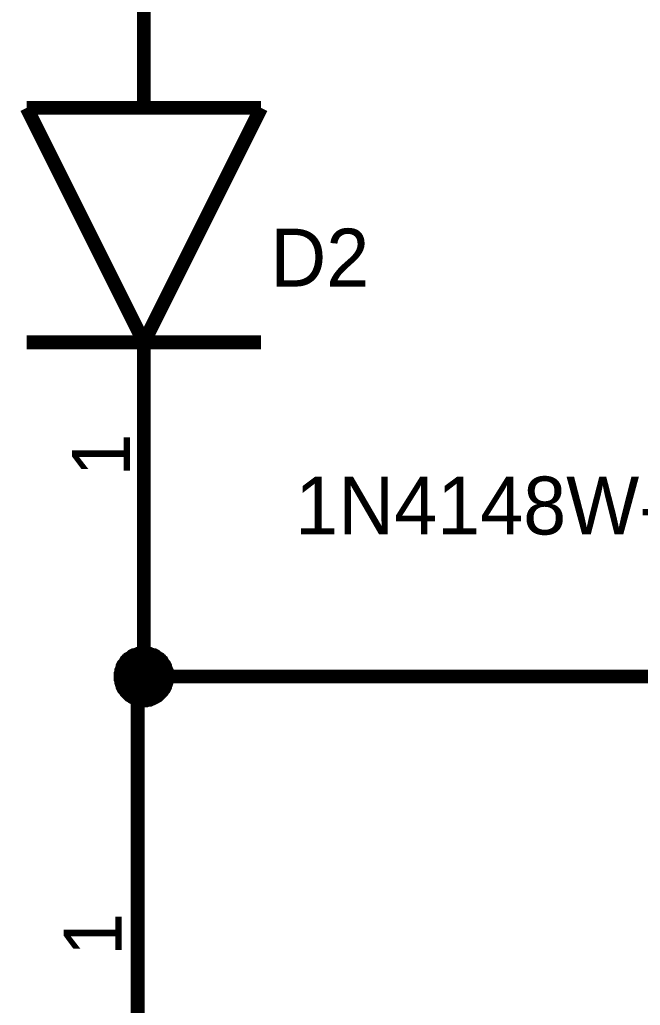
# Model space of a CAD drawing. Header units: millimetres. Extents: x 0 to 800, y 0 to 567.
# Drawn here: x 199.38 to 212.84, y 487.58 to 508.95 of the extents above; entities that cross this region are included whole.
import ezdxf

# ---------------------------------------------------------------- set-up
doc = ezdxf.new("R2010")
doc.units = ezdxf.units.MM
doc.layers.add('Sheet', color=255, linetype='Continuous')

msp = doc.modelspace()

# ---------------------------------------------------------------- linework, layer by layer
at = {"layer": 'Sheet'}
for points, const_width in [([(202.075, 507.041), (202.075, 512.114)], 0.3), ([(202.075, 507.041), (202.075, 507.802)], 0.3), ([(204.617, 507.041), (199.532, 507.041)], 0.3), ([(199.532, 507.041), (202.075, 501.956)], 0.3), ([(204.617, 507.041), (202.075, 501.956)], 0.3), ([(204.617, 501.956), (199.532, 501.956)], 0.3), ([(202.075, 501.956), (202.075, 496.872)], 0.3), ([(202.075, 501.956), (202.075, 501.195)], 0.3), ([(201.94, 491.731), (201.94, 494.71), (202.075, 494.71), (214.64, 494.71), (223.455, 494.71), (223.455, 499.168)], 0.3), ([(202.075, 496.872), (202.075, 494.71)], 0.3), ([(201.571, 494.71), (201.571, 494.733), (201.571, 494.766), (201.582, 494.789), (201.582, 494.811), (201.582, 494.834), (201.593, 494.856), (201.604, 494.89), (201.615, 494.912), (201.615, 494.934), (201.627, 494.957), (201.638, 494.968), (201.66, 494.99), (201.671, 495.013), (201.683, 495.035), (201.705, 495.046), (201.716, 495.069), (201.739, 495.08), (201.75, 495.102), (201.772, 495.114), (201.795, 495.125), (201.817, 495.147), (201.828, 495.158), (201.851, 495.17), (201.873, 495.17), (201.895, 495.181), (201.929, 495.192), (201.951, 495.203), (201.974, 495.203), (201.996, 495.203), (202.019, 495.214), (202.052, 495.214), (202.075, 495.214)], 0.3), ([(201.571, 494.71), (201.571, 494.733), (201.571, 494.766), (201.582, 494.789), (201.582, 494.811), (201.582, 494.834), (201.593, 494.856), (201.604, 494.89), (201.615, 494.912), (201.615, 494.934), (201.627, 494.957), (201.638, 494.968), (201.66, 494.99), (201.671, 495.013), (201.683, 495.035), (201.705, 495.046), (201.716, 495.069), (201.739, 495.08), (201.75, 495.102), (201.772, 495.114), (201.795, 495.125), (201.817, 495.147), (201.828, 495.158), (201.851, 495.17), (201.873, 495.17), (201.895, 495.181), (201.929, 495.192), (201.951, 495.203), (201.974, 495.203), (201.996, 495.203), (202.019, 495.214), (202.052, 495.214), (202.075, 495.214)], 0.3), ([(201.571, 494.71), (201.571, 494.733), (201.571, 494.766), (201.582, 494.789), (201.582, 494.811), (201.582, 494.834), (201.593, 494.856), (201.604, 494.89), (201.615, 494.912), (201.615, 494.934), (201.627, 494.957), (201.638, 494.968), (201.66, 494.99), (201.671, 495.013), (201.683, 495.035), (201.705, 495.046), (201.716, 495.069), (201.739, 495.08), (201.75, 495.102), (201.772, 495.114), (201.795, 495.125), (201.817, 495.147), (201.828, 495.158), (201.851, 495.17), (201.873, 495.17), (201.895, 495.181), (201.929, 495.192), (201.951, 495.203), (201.974, 495.203), (201.996, 495.203), (202.019, 495.214), (202.052, 495.214), (202.075, 495.214)], 0.3), ([(201.571, 494.71), (201.571, 494.733), (201.571, 494.766), (201.582, 494.789), (201.582, 494.811), (201.582, 494.834), (201.593, 494.856), (201.604, 494.89), (201.615, 494.912), (201.615, 494.934), (201.627, 494.957), (201.638, 494.968), (201.66, 494.99), (201.671, 495.013), (201.683, 495.035), (201.705, 495.046), (201.716, 495.069), (201.739, 495.08), (201.75, 495.102), (201.772, 495.114), (201.795, 495.125), (201.817, 495.147), (201.828, 495.158), (201.851, 495.17), (201.873, 495.17), (201.895, 495.181), (201.929, 495.192), (201.951, 495.203), (201.974, 495.203), (201.996, 495.203), (202.019, 495.214), (202.052, 495.214), (202.075, 495.214)], 0.3), ([(201.571, 494.71), (201.571, 494.733), (201.571, 494.766), (201.582, 494.789), (201.582, 494.811), (201.582, 494.834), (201.593, 494.856), (201.604, 494.89), (201.615, 494.912), (201.615, 494.934), (201.627, 494.957), (201.638, 494.968), (201.66, 494.99), (201.671, 495.013), (201.683, 495.035), (201.705, 495.046), (201.716, 495.069), (201.739, 495.08), (201.75, 495.102), (201.772, 495.114), (201.795, 495.125), (201.817, 495.147), (201.828, 495.158), (201.851, 495.17), (201.873, 495.17), (201.895, 495.181), (201.929, 495.192), (201.951, 495.203), (201.974, 495.203), (201.996, 495.203), (202.019, 495.214), (202.052, 495.214), (202.075, 495.214)], 0.0991), ([(201.571, 494.71), (201.571, 494.733), (201.571, 494.766), (201.582, 494.789), (201.582, 494.811), (201.582, 494.834), (201.593, 494.856), (201.604, 494.89), (201.615, 494.912), (201.615, 494.934), (201.627, 494.957), (201.638, 494.968), (201.66, 494.99), (201.671, 495.013), (201.683, 495.035), (201.705, 495.046), (201.716, 495.069), (201.739, 495.08), (201.75, 495.102), (201.772, 495.114), (201.795, 495.125), (201.817, 495.147), (201.828, 495.158), (201.851, 495.17), (201.873, 495.17), (201.895, 495.181), (201.929, 495.192), (201.951, 495.203), (201.974, 495.203), (201.996, 495.203), (202.019, 495.214), (202.052, 495.214), (202.075, 495.214)], 0.0991), ([(201.571, 494.71), (201.571, 494.733), (201.571, 494.766), (201.582, 494.789), (201.582, 494.811), (201.582, 494.834), (201.593, 494.856), (201.604, 494.89), (201.615, 494.912), (201.615, 494.934), (201.627, 494.957), (201.638, 494.968), (201.66, 494.99), (201.671, 495.013), (201.683, 495.035), (201.705, 495.046), (201.716, 495.069), (201.739, 495.08), (201.75, 495.102), (201.772, 495.114), (201.795, 495.125), (201.817, 495.147), (201.828, 495.158), (201.851, 495.17), (201.873, 495.17), (201.895, 495.181), (201.929, 495.192), (201.951, 495.203), (201.974, 495.203), (201.996, 495.203), (202.019, 495.214), (202.052, 495.214), (202.075, 495.214)], 0.0991), ([(201.571, 494.71), (201.571, 494.733), (201.571, 494.766), (201.582, 494.789), (201.582, 494.811), (201.582, 494.834), (201.593, 494.856), (201.604, 494.89), (201.615, 494.912), (201.615, 494.934), (201.627, 494.957), (201.638, 494.968), (201.66, 494.99), (201.671, 495.013), (201.683, 495.035), (201.705, 495.046), (201.716, 495.069), (201.739, 495.08), (201.75, 495.102), (201.772, 495.114), (201.795, 495.125), (201.817, 495.147), (201.828, 495.158), (201.851, 495.17), (201.873, 495.17), (201.895, 495.181), (201.929, 495.192), (201.951, 495.203), (201.974, 495.203), (201.996, 495.203), (202.019, 495.214), (202.052, 495.214), (202.075, 495.214)], 0.0991), ([(202.075, 495.214), (202.075, 495.214)], 0.3), ([(202.075, 495.214), (202.097, 495.214), (202.131, 495.214), (202.153, 495.203), (202.175, 495.203), (202.198, 495.203), (202.22, 495.192), (202.254, 495.181), (202.276, 495.17), (202.299, 495.17), (202.321, 495.158), (202.332, 495.147), (202.355, 495.125), (202.377, 495.114), (202.399, 495.102), (202.411, 495.08), (202.433, 495.069), (202.444, 495.046), (202.467, 495.035), (202.478, 495.013), (202.489, 494.99), (202.511, 494.968), (202.523, 494.957), (202.534, 494.934), (202.534, 494.912), (202.545, 494.89), (202.556, 494.856), (202.567, 494.834), (202.567, 494.811), (202.567, 494.789), (202.579, 494.766), (202.579, 494.733), (202.579, 494.71)], 0.3), ([(202.075, 495.214), (202.075, 495.214)], 0.3), ([(202.075, 495.214), (202.097, 495.214), (202.131, 495.214), (202.153, 495.203), (202.175, 495.203), (202.198, 495.203), (202.22, 495.192), (202.254, 495.181), (202.276, 495.17), (202.299, 495.17), (202.321, 495.158), (202.332, 495.147), (202.355, 495.125), (202.377, 495.114), (202.399, 495.102), (202.411, 495.08), (202.433, 495.069), (202.444, 495.046), (202.467, 495.035), (202.478, 495.013), (202.489, 494.99), (202.511, 494.968), (202.523, 494.957), (202.534, 494.934), (202.534, 494.912), (202.545, 494.89), (202.556, 494.856), (202.567, 494.834), (202.567, 494.811), (202.567, 494.789), (202.579, 494.766), (202.579, 494.733), (202.579, 494.71)], 0.3), ([(202.075, 495.214), (202.075, 495.214)], 0.3), ([(202.075, 495.214), (202.097, 495.214), (202.131, 495.214), (202.153, 495.203), (202.175, 495.203), (202.198, 495.203), (202.22, 495.192), (202.254, 495.181), (202.276, 495.17), (202.299, 495.17), (202.321, 495.158), (202.332, 495.147), (202.355, 495.125), (202.377, 495.114), (202.399, 495.102), (202.411, 495.08), (202.433, 495.069), (202.444, 495.046), (202.467, 495.035), (202.478, 495.013), (202.489, 494.99), (202.511, 494.968), (202.523, 494.957), (202.534, 494.934), (202.534, 494.912), (202.545, 494.89), (202.556, 494.856), (202.567, 494.834), (202.567, 494.811), (202.567, 494.789), (202.579, 494.766), (202.579, 494.733), (202.579, 494.71)], 0.3), ([(202.075, 495.214), (202.075, 495.214)], 0.3), ([(202.075, 495.214), (202.097, 495.214), (202.131, 495.214), (202.153, 495.203), (202.175, 495.203), (202.198, 495.203), (202.22, 495.192), (202.254, 495.181), (202.276, 495.17), (202.299, 495.17), (202.321, 495.158), (202.332, 495.147), (202.355, 495.125), (202.377, 495.114), (202.399, 495.102), (202.411, 495.08), (202.433, 495.069), (202.444, 495.046), (202.467, 495.035), (202.478, 495.013), (202.489, 494.99), (202.511, 494.968), (202.523, 494.957), (202.534, 494.934), (202.534, 494.912), (202.545, 494.89), (202.556, 494.856), (202.567, 494.834), (202.567, 494.811), (202.567, 494.789), (202.579, 494.766), (202.579, 494.733), (202.579, 494.71)], 0.3), ([(202.075, 495.214), (202.075, 495.214)], 0.0991), ([(202.075, 495.214), (202.097, 495.214), (202.131, 495.214), (202.153, 495.203), (202.175, 495.203), (202.198, 495.203), (202.22, 495.192), (202.254, 495.181), (202.276, 495.17), (202.299, 495.17), (202.321, 495.158), (202.332, 495.147), (202.355, 495.125), (202.377, 495.114), (202.399, 495.102), (202.411, 495.08), (202.433, 495.069), (202.444, 495.046), (202.467, 495.035), (202.478, 495.013), (202.489, 494.99), (202.511, 494.968), (202.523, 494.957), (202.534, 494.934), (202.534, 494.912), (202.545, 494.89), (202.556, 494.856), (202.567, 494.834), (202.567, 494.811), (202.567, 494.789), (202.579, 494.766), (202.579, 494.733), (202.579, 494.71)], 0.0991), ([(202.075, 495.214), (202.075, 495.214)], 0.0991), ([(202.075, 495.214), (202.097, 495.214), (202.131, 495.214), (202.153, 495.203), (202.175, 495.203), (202.198, 495.203), (202.22, 495.192), (202.254, 495.181), (202.276, 495.17), (202.299, 495.17), (202.321, 495.158), (202.332, 495.147), (202.355, 495.125), (202.377, 495.114), (202.399, 495.102), (202.411, 495.08), (202.433, 495.069), (202.444, 495.046), (202.467, 495.035), (202.478, 495.013), (202.489, 494.99), (202.511, 494.968), (202.523, 494.957), (202.534, 494.934), (202.534, 494.912), (202.545, 494.89), (202.556, 494.856), (202.567, 494.834), (202.567, 494.811), (202.567, 494.789), (202.579, 494.766), (202.579, 494.733), (202.579, 494.71)], 0.0991), ([(202.075, 495.214), (202.075, 495.214)], 0.0991), ([(202.075, 495.214), (202.097, 495.214), (202.131, 495.214), (202.153, 495.203), (202.175, 495.203), (202.198, 495.203), (202.22, 495.192), (202.254, 495.181), (202.276, 495.17), (202.299, 495.17), (202.321, 495.158), (202.332, 495.147), (202.355, 495.125), (202.377, 495.114), (202.399, 495.102), (202.411, 495.08), (202.433, 495.069), (202.444, 495.046), (202.467, 495.035), (202.478, 495.013), (202.489, 494.99), (202.511, 494.968), (202.523, 494.957), (202.534, 494.934), (202.534, 494.912), (202.545, 494.89), (202.556, 494.856), (202.567, 494.834), (202.567, 494.811), (202.567, 494.789), (202.579, 494.766), (202.579, 494.733), (202.579, 494.71)], 0.0991), ([(202.075, 495.214), (202.075, 495.214)], 0.0991), ([(202.075, 495.214), (202.097, 495.214), (202.131, 495.214), (202.153, 495.203), (202.175, 495.203), (202.198, 495.203), (202.22, 495.192), (202.254, 495.181), (202.276, 495.17), (202.299, 495.17), (202.321, 495.158), (202.332, 495.147), (202.355, 495.125), (202.377, 495.114), (202.399, 495.102), (202.411, 495.08), (202.433, 495.069), (202.444, 495.046), (202.467, 495.035), (202.478, 495.013), (202.489, 494.99), (202.511, 494.968), (202.523, 494.957), (202.534, 494.934), (202.534, 494.912), (202.545, 494.89), (202.556, 494.856), (202.567, 494.834), (202.567, 494.811), (202.567, 494.789), (202.579, 494.766), (202.579, 494.733), (202.579, 494.71)], 0.0991), ([(202.075, 494.195), (202.052, 494.195), (202.019, 494.195), (201.996, 494.206), (201.974, 494.206), (201.951, 494.206), (201.929, 494.218), (201.895, 494.229), (201.873, 494.24), (201.851, 494.251), (201.828, 494.262), (201.817, 494.274), (201.795, 494.285), (201.772, 494.296), (201.75, 494.318), (201.739, 494.33), (201.716, 494.352), (201.705, 494.363), (201.683, 494.386), (201.671, 494.408), (201.66, 494.419), (201.638, 494.442), (201.627, 494.464), (201.615, 494.486), (201.615, 494.509), (201.604, 494.531), (201.593, 494.554), (201.582, 494.587), (201.582, 494.61), (201.582, 494.632), (201.571, 494.654), (201.571, 494.688), (201.571, 494.71)], 0.3), ([(201.571, 494.71), (201.571, 494.71)], 0.3), ([(202.075, 494.195), (202.052, 494.195), (202.019, 494.195), (201.996, 494.206), (201.974, 494.206), (201.951, 494.206), (201.929, 494.218), (201.895, 494.229), (201.873, 494.24), (201.851, 494.251), (201.828, 494.262), (201.817, 494.274), (201.795, 494.285), (201.772, 494.296), (201.75, 494.318), (201.739, 494.33), (201.716, 494.352), (201.705, 494.363), (201.683, 494.386), (201.671, 494.408), (201.66, 494.419), (201.638, 494.442), (201.627, 494.464), (201.615, 494.486), (201.615, 494.509), (201.604, 494.531), (201.593, 494.554), (201.582, 494.587), (201.582, 494.61), (201.582, 494.632), (201.571, 494.654), (201.571, 494.688), (201.571, 494.71)], 0.3), ([(201.571, 494.71), (201.571, 494.71)], 0.3), ([(202.075, 494.195), (202.052, 494.195), (202.019, 494.195), (201.996, 494.206), (201.974, 494.206), (201.951, 494.206), (201.929, 494.218), (201.895, 494.229), (201.873, 494.24), (201.851, 494.251), (201.828, 494.262), (201.817, 494.274), (201.795, 494.285), (201.772, 494.296), (201.75, 494.318), (201.739, 494.33), (201.716, 494.352), (201.705, 494.363), (201.683, 494.386), (201.671, 494.408), (201.66, 494.419), (201.638, 494.442), (201.627, 494.464), (201.615, 494.486), (201.615, 494.509), (201.604, 494.531), (201.593, 494.554), (201.582, 494.587), (201.582, 494.61), (201.582, 494.632), (201.571, 494.654), (201.571, 494.688), (201.571, 494.71)], 0.3), ([(201.571, 494.71), (201.571, 494.71)], 0.3), ([(202.075, 494.195), (202.052, 494.195), (202.019, 494.195), (201.996, 494.206), (201.974, 494.206), (201.951, 494.206), (201.929, 494.218), (201.895, 494.229), (201.873, 494.24), (201.851, 494.251), (201.828, 494.262), (201.817, 494.274), (201.795, 494.285), (201.772, 494.296), (201.75, 494.318), (201.739, 494.33), (201.716, 494.352), (201.705, 494.363), (201.683, 494.386), (201.671, 494.408), (201.66, 494.419), (201.638, 494.442), (201.627, 494.464), (201.615, 494.486), (201.615, 494.509), (201.604, 494.531), (201.593, 494.554), (201.582, 494.587), (201.582, 494.61), (201.582, 494.632), (201.571, 494.654), (201.571, 494.688), (201.571, 494.71)], 0.3), ([(201.571, 494.71), (201.571, 494.71)], 0.3), ([(202.075, 494.195), (202.052, 494.195), (202.019, 494.195), (201.996, 494.206), (201.974, 494.206), (201.951, 494.206), (201.929, 494.218), (201.895, 494.229), (201.873, 494.24), (201.851, 494.251), (201.828, 494.262), (201.817, 494.274), (201.795, 494.285), (201.772, 494.296), (201.75, 494.318), (201.739, 494.33), (201.716, 494.352), (201.705, 494.363), (201.683, 494.386), (201.671, 494.408), (201.66, 494.419), (201.638, 494.442), (201.627, 494.464), (201.615, 494.486), (201.615, 494.509), (201.604, 494.531), (201.593, 494.554), (201.582, 494.587), (201.582, 494.61), (201.582, 494.632), (201.571, 494.654), (201.571, 494.688), (201.571, 494.71)], 0.0991), ([(201.571, 494.71), (201.571, 494.71)], 0.0991), ([(202.075, 494.195), (202.052, 494.195), (202.019, 494.195), (201.996, 494.206), (201.974, 494.206), (201.951, 494.206), (201.929, 494.218), (201.895, 494.229), (201.873, 494.24), (201.851, 494.251), (201.828, 494.262), (201.817, 494.274), (201.795, 494.285), (201.772, 494.296), (201.75, 494.318), (201.739, 494.33), (201.716, 494.352), (201.705, 494.363), (201.683, 494.386), (201.671, 494.408), (201.66, 494.419), (201.638, 494.442), (201.627, 494.464), (201.615, 494.486), (201.615, 494.509), (201.604, 494.531), (201.593, 494.554), (201.582, 494.587), (201.582, 494.61), (201.582, 494.632), (201.571, 494.654), (201.571, 494.688), (201.571, 494.71)], 0.0991), ([(201.571, 494.71), (201.571, 494.71)], 0.0991), ([(202.075, 494.195), (202.052, 494.195), (202.019, 494.195), (201.996, 494.206), (201.974, 494.206), (201.951, 494.206), (201.929, 494.218), (201.895, 494.229), (201.873, 494.24), (201.851, 494.251), (201.828, 494.262), (201.817, 494.274), (201.795, 494.285), (201.772, 494.296), (201.75, 494.318), (201.739, 494.33), (201.716, 494.352), (201.705, 494.363), (201.683, 494.386), (201.671, 494.408), (201.66, 494.419), (201.638, 494.442), (201.627, 494.464), (201.615, 494.486), (201.615, 494.509), (201.604, 494.531), (201.593, 494.554), (201.582, 494.587), (201.582, 494.61), (201.582, 494.632), (201.571, 494.654), (201.571, 494.688), (201.571, 494.71)], 0.0991), ([(201.571, 494.71), (201.571, 494.71)], 0.0991), ([(202.075, 494.195), (202.052, 494.195), (202.019, 494.195), (201.996, 494.206), (201.974, 494.206), (201.951, 494.206), (201.929, 494.218), (201.895, 494.229), (201.873, 494.24), (201.851, 494.251), (201.828, 494.262), (201.817, 494.274), (201.795, 494.285), (201.772, 494.296), (201.75, 494.318), (201.739, 494.33), (201.716, 494.352), (201.705, 494.363), (201.683, 494.386), (201.671, 494.408), (201.66, 494.419), (201.638, 494.442), (201.627, 494.464), (201.615, 494.486), (201.615, 494.509), (201.604, 494.531), (201.593, 494.554), (201.582, 494.587), (201.582, 494.61), (201.582, 494.632), (201.571, 494.654), (201.571, 494.688), (201.571, 494.71)], 0.0991), ([(201.571, 494.71), (201.571, 494.71)], 0.0991), ([(202.579, 494.71), (202.579, 494.688), (202.579, 494.654), (202.567, 494.632), (202.567, 494.61), (202.567, 494.587), (202.556, 494.554), (202.545, 494.531), (202.534, 494.509), (202.534, 494.486), (202.523, 494.464), (202.511, 494.442), (202.489, 494.419), (202.478, 494.408), (202.467, 494.386), (202.444, 494.363), (202.433, 494.352), (202.411, 494.33), (202.399, 494.318), (202.377, 494.296), (202.355, 494.285), (202.332, 494.274), (202.321, 494.262), (202.299, 494.251), (202.276, 494.24), (202.254, 494.229), (202.22, 494.218), (202.198, 494.206), (202.175, 494.206), (202.153, 494.206), (202.131, 494.195), (202.097, 494.195), (202.075, 494.195)], 0.3), ([(202.579, 494.71), (202.579, 494.688), (202.579, 494.654), (202.567, 494.632), (202.567, 494.61), (202.567, 494.587), (202.556, 494.554), (202.545, 494.531), (202.534, 494.509), (202.534, 494.486), (202.523, 494.464), (202.511, 494.442), (202.489, 494.419), (202.478, 494.408), (202.467, 494.386), (202.444, 494.363), (202.433, 494.352), (202.411, 494.33), (202.399, 494.318), (202.377, 494.296), (202.355, 494.285), (202.332, 494.274), (202.321, 494.262), (202.299, 494.251), (202.276, 494.24), (202.254, 494.229), (202.22, 494.218), (202.198, 494.206), (202.175, 494.206), (202.153, 494.206), (202.131, 494.195), (202.097, 494.195), (202.075, 494.195)], 0.3), ([(202.579, 494.71), (202.579, 494.688), (202.579, 494.654), (202.567, 494.632), (202.567, 494.61), (202.567, 494.587), (202.556, 494.554), (202.545, 494.531), (202.534, 494.509), (202.534, 494.486), (202.523, 494.464), (202.511, 494.442), (202.489, 494.419), (202.478, 494.408), (202.467, 494.386), (202.444, 494.363), (202.433, 494.352), (202.411, 494.33), (202.399, 494.318), (202.377, 494.296), (202.355, 494.285), (202.332, 494.274), (202.321, 494.262), (202.299, 494.251), (202.276, 494.24), (202.254, 494.229), (202.22, 494.218), (202.198, 494.206), (202.175, 494.206), (202.153, 494.206), (202.131, 494.195), (202.097, 494.195), (202.075, 494.195)], 0.3), ([(202.579, 494.71), (202.579, 494.688), (202.579, 494.654), (202.567, 494.632), (202.567, 494.61), (202.567, 494.587), (202.556, 494.554), (202.545, 494.531), (202.534, 494.509), (202.534, 494.486), (202.523, 494.464), (202.511, 494.442), (202.489, 494.419), (202.478, 494.408), (202.467, 494.386), (202.444, 494.363), (202.433, 494.352), (202.411, 494.33), (202.399, 494.318), (202.377, 494.296), (202.355, 494.285), (202.332, 494.274), (202.321, 494.262), (202.299, 494.251), (202.276, 494.24), (202.254, 494.229), (202.22, 494.218), (202.198, 494.206), (202.175, 494.206), (202.153, 494.206), (202.131, 494.195), (202.097, 494.195), (202.075, 494.195)], 0.3), ([(202.579, 494.71), (202.579, 494.688), (202.579, 494.654), (202.567, 494.632), (202.567, 494.61), (202.567, 494.587), (202.556, 494.554), (202.545, 494.531), (202.534, 494.509), (202.534, 494.486), (202.523, 494.464), (202.511, 494.442), (202.489, 494.419), (202.478, 494.408), (202.467, 494.386), (202.444, 494.363), (202.433, 494.352), (202.411, 494.33), (202.399, 494.318), (202.377, 494.296), (202.355, 494.285), (202.332, 494.274), (202.321, 494.262), (202.299, 494.251), (202.276, 494.24), (202.254, 494.229), (202.22, 494.218), (202.198, 494.206), (202.175, 494.206), (202.153, 494.206), (202.131, 494.195), (202.097, 494.195), (202.075, 494.195)], 0.0991), ([(202.579, 494.71), (202.579, 494.688), (202.579, 494.654), (202.567, 494.632), (202.567, 494.61), (202.567, 494.587), (202.556, 494.554), (202.545, 494.531), (202.534, 494.509), (202.534, 494.486), (202.523, 494.464), (202.511, 494.442), (202.489, 494.419), (202.478, 494.408), (202.467, 494.386), (202.444, 494.363), (202.433, 494.352), (202.411, 494.33), (202.399, 494.318), (202.377, 494.296), (202.355, 494.285), (202.332, 494.274), (202.321, 494.262), (202.299, 494.251), (202.276, 494.24), (202.254, 494.229), (202.22, 494.218), (202.198, 494.206), (202.175, 494.206), (202.153, 494.206), (202.131, 494.195), (202.097, 494.195), (202.075, 494.195)], 0.0991), ([(202.579, 494.71), (202.579, 494.688), (202.579, 494.654), (202.567, 494.632), (202.567, 494.61), (202.567, 494.587), (202.556, 494.554), (202.545, 494.531), (202.534, 494.509), (202.534, 494.486), (202.523, 494.464), (202.511, 494.442), (202.489, 494.419), (202.478, 494.408), (202.467, 494.386), (202.444, 494.363), (202.433, 494.352), (202.411, 494.33), (202.399, 494.318), (202.377, 494.296), (202.355, 494.285), (202.332, 494.274), (202.321, 494.262), (202.299, 494.251), (202.276, 494.24), (202.254, 494.229), (202.22, 494.218), (202.198, 494.206), (202.175, 494.206), (202.153, 494.206), (202.131, 494.195), (202.097, 494.195), (202.075, 494.195)], 0.0991), ([(202.579, 494.71), (202.579, 494.688), (202.579, 494.654), (202.567, 494.632), (202.567, 494.61), (202.567, 494.587), (202.556, 494.554), (202.545, 494.531), (202.534, 494.509), (202.534, 494.486), (202.523, 494.464), (202.511, 494.442), (202.489, 494.419), (202.478, 494.408), (202.467, 494.386), (202.444, 494.363), (202.433, 494.352), (202.411, 494.33), (202.399, 494.318), (202.377, 494.296), (202.355, 494.285), (202.332, 494.274), (202.321, 494.262), (202.299, 494.251), (202.276, 494.24), (202.254, 494.229), (202.22, 494.218), (202.198, 494.206), (202.175, 494.206), (202.153, 494.206), (202.131, 494.195), (202.097, 494.195), (202.075, 494.195)], 0.0991), ([(202.579, 494.71), (202.579, 494.71), (202.579, 494.71), (202.579, 494.71), (202.579, 494.71), (202.579, 494.71), (202.579, 494.71), (202.579, 494.71), (202.579, 494.71), (202.579, 494.71), (202.579, 494.71), (202.579, 494.71), (202.579, 494.71), (202.579, 494.71), (202.579, 494.71), (202.579, 494.71), (202.579, 494.71), (202.579, 494.71), (202.579, 494.71), (202.579, 494.71), (202.579, 494.71), (202.579, 494.71), (202.579, 494.71), (202.579, 494.71), (202.579, 494.71), (202.579, 494.71), (202.579, 494.71), (202.579, 494.71), (202.579, 494.71), (202.579, 494.71), (202.579, 494.71), (202.579, 494.71), (202.579, 494.71)], 0.3), ([(202.579, 494.71), (202.579, 494.71)], 0.3), ([(202.579, 494.71), (202.579, 494.71), (202.579, 494.71), (202.579, 494.71), (202.579, 494.71), (202.579, 494.71), (202.579, 494.71), (202.579, 494.71), (202.579, 494.71), (202.579, 494.71), (202.579, 494.71), (202.579, 494.71), (202.579, 494.71), (202.579, 494.71), (202.579, 494.71), (202.579, 494.71), (202.579, 494.71), (202.579, 494.71), (202.579, 494.71), (202.579, 494.71), (202.579, 494.71), (202.579, 494.71), (202.579, 494.71), (202.579, 494.71), (202.579, 494.71), (202.579, 494.71), (202.579, 494.71), (202.579, 494.71), (202.579, 494.71), (202.579, 494.71), (202.579, 494.71), (202.579, 494.71), (202.579, 494.71)], 0.3), ([(202.579, 494.71), (202.579, 494.71)], 0.3), ([(202.579, 494.71), (202.579, 494.71), (202.579, 494.71), (202.579, 494.71), (202.579, 494.71), (202.579, 494.71), (202.579, 494.71), (202.579, 494.71), (202.579, 494.71), (202.579, 494.71), (202.579, 494.71), (202.579, 494.71), (202.579, 494.71), (202.579, 494.71), (202.579, 494.71), (202.579, 494.71), (202.579, 494.71), (202.579, 494.71), (202.579, 494.71), (202.579, 494.71), (202.579, 494.71), (202.579, 494.71), (202.579, 494.71), (202.579, 494.71), (202.579, 494.71), (202.579, 494.71), (202.579, 494.71), (202.579, 494.71), (202.579, 494.71), (202.579, 494.71), (202.579, 494.71), (202.579, 494.71), (202.579, 494.71)], 0.3), ([(202.579, 494.71), (202.579, 494.71)], 0.3), ([(202.579, 494.71), (202.579, 494.71), (202.579, 494.71), (202.579, 494.71), (202.579, 494.71), (202.579, 494.71), (202.579, 494.71), (202.579, 494.71), (202.579, 494.71), (202.579, 494.71), (202.579, 494.71), (202.579, 494.71), (202.579, 494.71), (202.579, 494.71), (202.579, 494.71), (202.579, 494.71), (202.579, 494.71), (202.579, 494.71), (202.579, 494.71), (202.579, 494.71), (202.579, 494.71), (202.579, 494.71), (202.579, 494.71), (202.579, 494.71), (202.579, 494.71), (202.579, 494.71), (202.579, 494.71), (202.579, 494.71), (202.579, 494.71), (202.579, 494.71), (202.579, 494.71), (202.579, 494.71), (202.579, 494.71)], 0.3), ([(202.579, 494.71), (202.579, 494.71)], 0.3), ([(202.579, 494.71), (202.579, 494.71), (202.579, 494.71), (202.579, 494.71), (202.579, 494.71), (202.579, 494.71), (202.579, 494.71), (202.579, 494.71), (202.579, 494.71), (202.579, 494.71), (202.579, 494.71), (202.579, 494.71), (202.579, 494.71), (202.579, 494.71), (202.579, 494.71), (202.579, 494.71), (202.579, 494.71), (202.579, 494.71), (202.579, 494.71), (202.579, 494.71), (202.579, 494.71), (202.579, 494.71), (202.579, 494.71), (202.579, 494.71), (202.579, 494.71), (202.579, 494.71), (202.579, 494.71), (202.579, 494.71), (202.579, 494.71), (202.579, 494.71), (202.579, 494.71), (202.579, 494.71), (202.579, 494.71)], 0.0991), ([(202.579, 494.71), (202.579, 494.71)], 0.0991), ([(202.579, 494.71), (202.579, 494.71), (202.579, 494.71), (202.579, 494.71), (202.579, 494.71), (202.579, 494.71), (202.579, 494.71), (202.579, 494.71), (202.579, 494.71), (202.579, 494.71), (202.579, 494.71), (202.579, 494.71), (202.579, 494.71), (202.579, 494.71), (202.579, 494.71), (202.579, 494.71), (202.579, 494.71), (202.579, 494.71), (202.579, 494.71), (202.579, 494.71), (202.579, 494.71), (202.579, 494.71), (202.579, 494.71), (202.579, 494.71), (202.579, 494.71), (202.579, 494.71), (202.579, 494.71), (202.579, 494.71), (202.579, 494.71), (202.579, 494.71), (202.579, 494.71), (202.579, 494.71), (202.579, 494.71)], 0.0991), ([(202.579, 494.71), (202.579, 494.71)], 0.0991), ([(202.579, 494.71), (202.579, 494.71), (202.579, 494.71), (202.579, 494.71), (202.579, 494.71), (202.579, 494.71), (202.579, 494.71), (202.579, 494.71), (202.579, 494.71), (202.579, 494.71), (202.579, 494.71), (202.579, 494.71), (202.579, 494.71), (202.579, 494.71), (202.579, 494.71), (202.579, 494.71), (202.579, 494.71), (202.579, 494.71), (202.579, 494.71), (202.579, 494.71), (202.579, 494.71), (202.579, 494.71), (202.579, 494.71), (202.579, 494.71), (202.579, 494.71), (202.579, 494.71), (202.579, 494.71), (202.579, 494.71), (202.579, 494.71), (202.579, 494.71), (202.579, 494.71), (202.579, 494.71), (202.579, 494.71)], 0.0991), ([(202.579, 494.71), (202.579, 494.71)], 0.0991), ([(202.579, 494.71), (202.579, 494.71), (202.579, 494.71), (202.579, 494.71), (202.579, 494.71), (202.579, 494.71), (202.579, 494.71), (202.579, 494.71), (202.579, 494.71), (202.579, 494.71), (202.579, 494.71), (202.579, 494.71), (202.579, 494.71), (202.579, 494.71), (202.579, 494.71), (202.579, 494.71), (202.579, 494.71), (202.579, 494.71), (202.579, 494.71), (202.579, 494.71), (202.579, 494.71), (202.579, 494.71), (202.579, 494.71), (202.579, 494.71), (202.579, 494.71), (202.579, 494.71), (202.579, 494.71), (202.579, 494.71), (202.579, 494.71), (202.579, 494.71), (202.579, 494.71), (202.579, 494.71), (202.579, 494.71)], 0.0991), ([(202.579, 494.71), (202.579, 494.71)], 0.0991), ([(201.94, 486.658), (201.94, 491.731)], 0.3)]:
    msp.add_lwpolyline(points, dxfattribs=dict(at, const_width=const_width))
at = {"layer": 'Sheet', "const_width": 0.508}
msp.add_lwpolyline([(201.814, 494.716, 1), (202.322, 494.716, 1)], format="xyb", close=True, dxfattribs=at)

# ---------------------------------------------------------------- texts
at = {"layer": 'Sheet'}
for s, height, p in [('D2', 1.2543, (204.818, 503.166)), ('1N4148W-7-F', 1.25433, (205.356, 497.79))]:
    msp.add_text(s, height=height, dxfattribs=at).set_placement(p)
for p in [(201.772, 499.045), (201.593, 488.651)]:
    msp.add_text('1', height=1.254, rotation=90, dxfattribs=at).set_placement(p)

doc.saveas('drawing.dxf')
